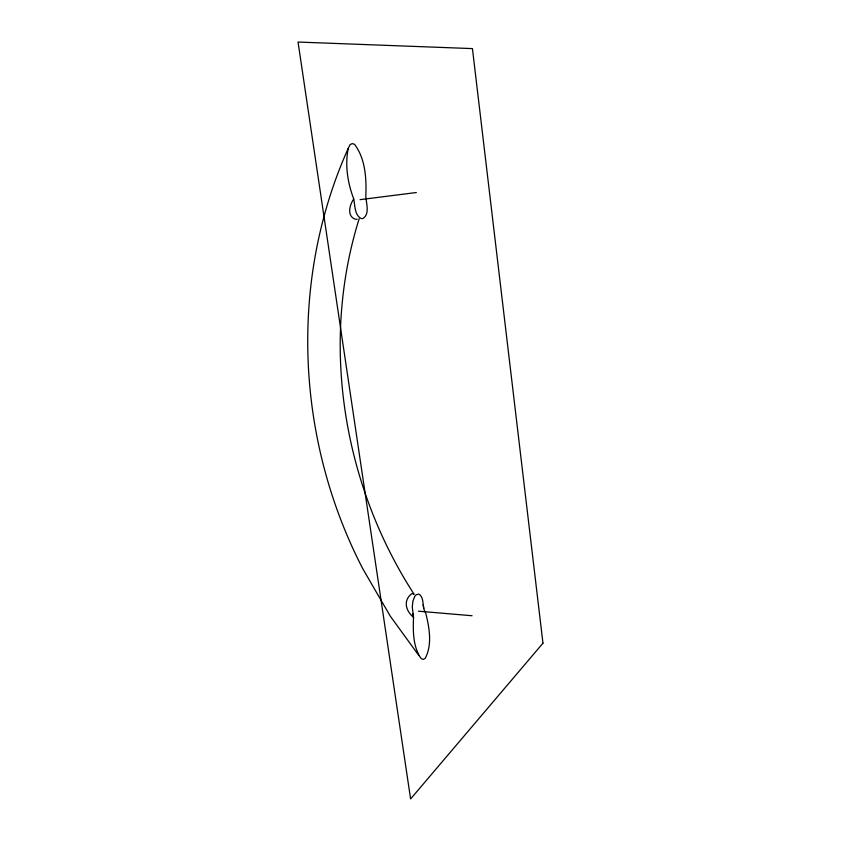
<?xml version="1.0" encoding="UTF-8"?>
<svg xmlns="http://www.w3.org/2000/svg" width="841" height="841" viewBox="0 0 841 841"><rect width="100%" height="100%" fill="white"/><g stroke="black" fill="none" stroke-linecap="round" stroke-linejoin="round"><path stroke-width="1.26" d="M413.52 617.504C412.963 631.255 412.92 646.761 421.078 658.471L423.191 659.449L425.147 658.419C432.526 644.69 429.299 627.428 425.683 612.921C421.509 607.297 425.041 598.182 418.871 594.03L416.127 594.797L414.844 596.29L412.931 601.021L412.269 606.939L413.52 617.504L413.026 613.646M348.3 148.216C344.757 165.036 347.701 182.865 353.662 198.802C355.175 205.288 354.271 214.812 361.157 218.544L362.765 218.618C370.166 214.15 366.171 203.238 365.803 196.489C366.571 178.839 365.509 158.823 354.513 144.263L352.127 143.59L349.982 144.768L348.3 148.216C288.463 281.315 296.053 439.885 362.892 568.937L390.319 616.211L418.976 655.665M359.181 218.681C319.927 344.011 343.17 484.679 414.14 594.324M353.756 198.97C349.593 204.847 346.576 216.116 355.322 219.228L357.152 219.27M360.074 199.653L416.337 192.526M418.45 611.186L472.053 615.738M413.667 594.019L411.911 593.599C403.144 599.99 405.32 610.64 413.551 617.315M423.202 604.679L423.78 608.4M542.96 643.186L410.608 798.95L298.04 42.05L472.432 48.599L542.96 643.186"/></g></svg>
